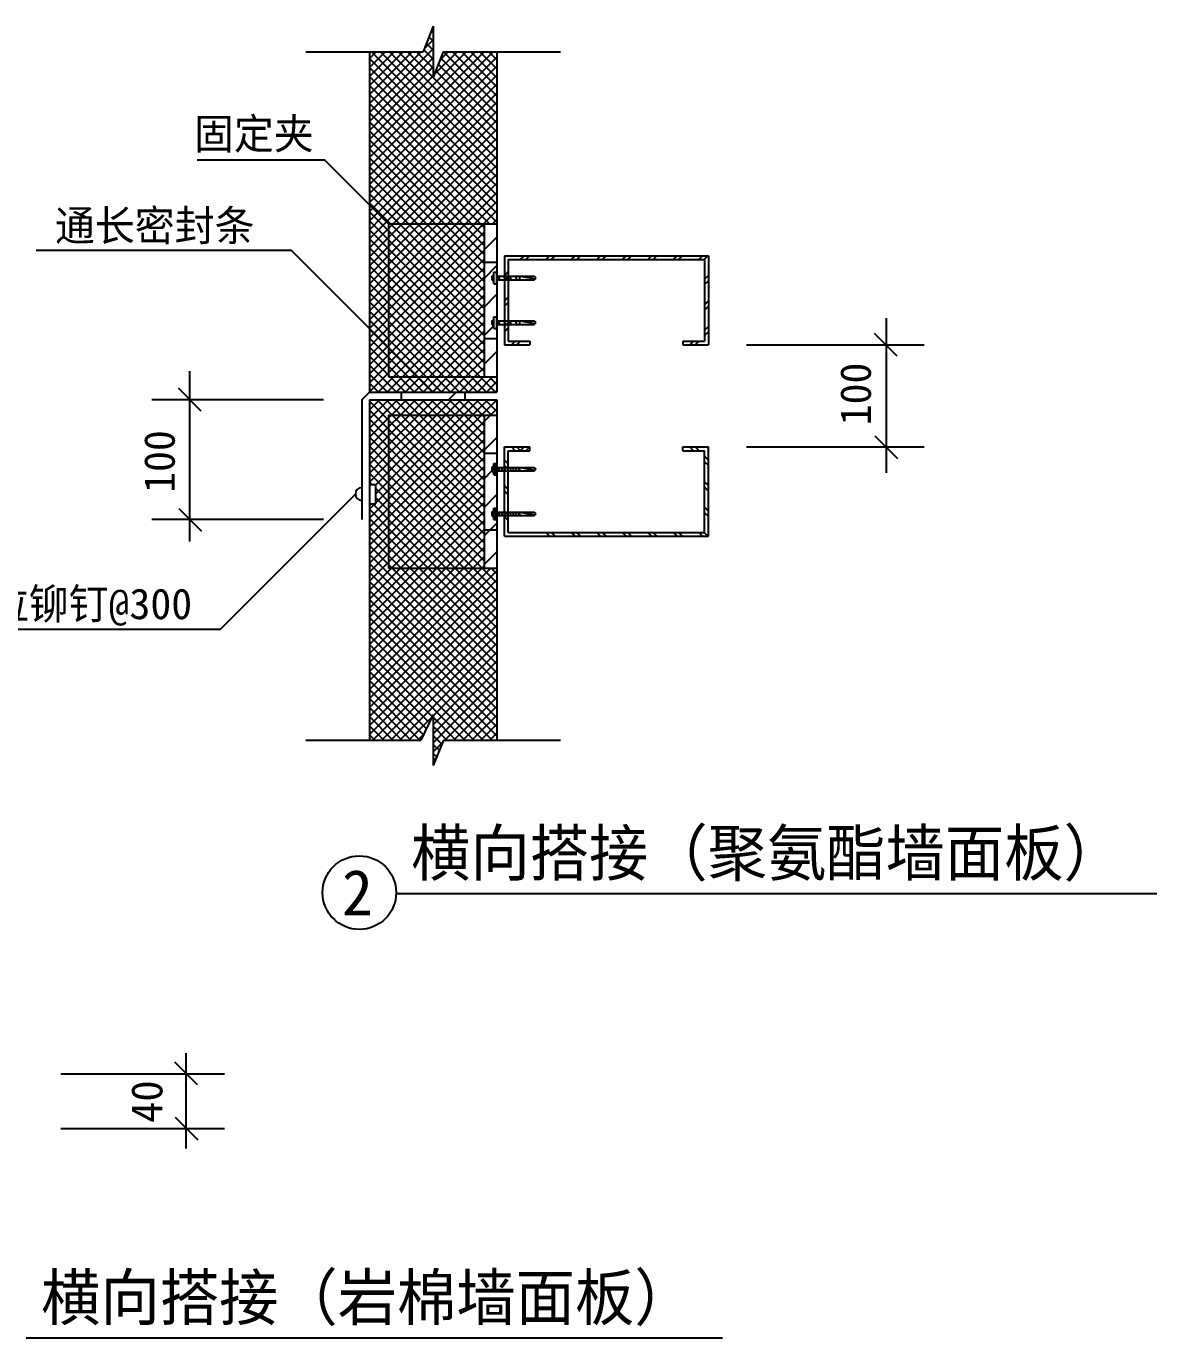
# Model space of a CAD drawing. Header units: metres. Extents: x -3135 to 18800, y -291 to 28077.
# Drawn here: x 9841 to 18711, y 17022 to 27310 of the extents above; entities that cross this region are included whole.
import ezdxf

# ---------------------------------------------------------------- set-up
doc = ezdxf.new("R2010")
doc.units = ezdxf.units.M
for name, color, linetype in [('1', 2, 'Continuous'), ('2', 3, 'Continuous'), ('3', 4, 'Continuous'), ('4', 5, 'Continuous'), ('5', 6, 'Continuous')]:
    doc.layers.add(name, color=color, linetype=linetype)
pattern_1 = [(45, (0, 0), (-112.2532, 112.2532), [])]

# ---------------------------------------------------------------- blocks, each defined once
blk = doc.blocks.new('_ArchTick')
at = {"color": 6, "linetype": 'ByBlock'}
blk.add_lwpolyline([(-0.49, -0.49), (0.5, 0.5)], dxfattribs=at)

msp = doc.modelspace()

# ---------------------------------------------------------------- hatches: boundary and pattern name
at = {"layer": '5'}
h = msp.add_hatch(dxfattribs=at)
h.set_pattern_fill('_U', scale=50)
h.set_pattern_definition(pattern_1)
h.paths.add_polyline_path([(13533.13, 25759.97), (13433.13, 25759.97), (13433.13, 25459.97), (13533.13, 25459.97)])
h.paths.add_polyline_path([(13533.13, 25289.97), (13510.63, 25289.97), (13510.63, 25316.97), (13497.13, 25316.97), (13497.13, 25352.97), (13510.63, 25352.97), (13510.63, 25379.97), (13533.13, 25379.97), (13533.13, 25459.97), (13433.13, 25459.97), (13433.13, 24859.97), (13533.13, 24859.97), (13533.13, 24939.97), (13510.63, 24939.97), (13510.63, 24966.97), (13497.13, 24966.97), (13497.13, 25002.97), (13510.63, 25002.97), (13510.63, 25029.97), (13533.13, 25029.97)])
h.paths.add_polyline_path([(13533.13, 24859.97), (13433.13, 24859.97), (13433.13, 24559.97), (13533.13, 24559.97)])
h = msp.add_hatch(dxfattribs=at)
h.set_pattern_fill('_U', scale=100)
h.set_pattern_definition([(45, (0, 0), (-224.5064, 224.5064), [])])
h.paths.add_polyline_path([(13283.13, 24379.97), (13283.13, 24439.97), (12783.13, 24439.97), (12783.13, 24379.97)])
h = msp.add_hatch(dxfattribs=at)
h.set_pattern_fill('_U', scale=50)
h.set_pattern_definition(pattern_1)
h.paths.add_polyline_path([(13533.13, 24259.97), (13433.13, 24259.97), (13433.13, 23959.97), (13533.13, 23959.97)])
h.paths.add_polyline_path([(13533.13, 23789.97), (13510.63, 23789.97), (13510.63, 23816.97), (13497.13, 23816.97), (13497.13, 23852.97), (13510.63, 23852.97), (13510.63, 23879.97), (13533.13, 23879.97), (13533.13, 23959.97), (13433.13, 23959.97), (13433.13, 23359.97), (13533.13, 23359.97), (13533.13, 23439.97), (13510.63, 23439.97), (13510.63, 23466.97), (13497.13, 23466.97), (13497.13, 23502.97), (13510.63, 23502.97), (13510.63, 23529.97), (13533.13, 23529.97)])
h.paths.add_polyline_path([(13533.13, 23359.97), (13433.13, 23359.97), (13433.13, 23059.97), (13533.13, 23059.97)])

# ---------------------------------------------------------------- linework, layer by layer
for p, q in [((12683.13, 25759.97), (13533.13, 25759.97)), ((12683.13, 25759.97), (12683.13, 24559.97)), ((13433.13, 25759.97), (13433.13, 24559.97)), ((13433.13, 25459.97), (13533.13, 25459.97)), ((13433.13, 24859.97), (13533.13, 24859.97)), ((12683.13, 24559.97), (13533.13, 24559.97)), ((12683.13, 24259.97), (12683.13, 23059.97)), ((12683.13, 24259.97), (13533.13, 24259.97)), ((13433.13, 24259.97), (13433.13, 23059.97)), ((13433.13, 23959.97), (13533.13, 23959.97)), ((13433.13, 23359.97), (13533.13, 23359.97)), ((12683.13, 23059.97), (13533.13, 23059.97)), ((12743.43, 20508.42), (18710.91, 20508.42)), ((9840.94, 17022.35), (15304.66, 17022.35))]:
    msp.add_line(p, q)
at = {"layer": '1'}
for p, q in [((12533.13, 27109.97), (12533.13, 24439.97)), ((13533.13, 27109.97), (13533.13, 24439.97)), ((12473.13, 24379.97), (12533.13, 24439.97)), ((12473.13, 24379.97), (12473.13, 23439.97)), ((12533.13, 24379.97), (12533.13, 21709.97)), ((13533.13, 24379.97), (13533.13, 21709.97))]:
    msp.add_line(p, q, dxfattribs=at)
msp.add_circle((12454.27, 20513.97), 288.52, dxfattribs=at)
at = {"layer": '2'}
for p, q in [((13033.16, 27309.97), (12954.87, 27109.97)), ((13033.16, 27309.97), (13033.16, 26909.97)), ((12033.13, 27109.97), (12954.87, 27109.97)), ((13113.2, 27109.97), (13033.16, 26909.97)), ((13113.2, 27109.97), (14033.13, 27109.97)), ((13113.2, 27109.97), (14033.13, 27109.97)), ((12183.13, 26259.97), (11183.13, 26259.97)), ((12683.13, 25759.97), (12183.13, 26259.97)), ((9919.15, 25553.96), (11919.15, 25553.96)), ((13033.13, 24439.97), (11919.15, 25553.96)), ((12533.13, 24439.97), (13533.13, 24439.97)), ((12783.13, 24439.97), (12783.13, 24379.97)), ((13283.13, 24439.97), (13283.13, 24379.97)), ((12533.13, 24379.97), (13533.13, 24379.97)), ((13510.63, 23789.97), (13510.63, 23879.97)), ((13510.63, 23879.97), (13533.13, 23879.97)), ((13519.63, 23789.97), (13519.63, 23879.97)), ((13533.13, 23789.97), (13533.13, 23879.97)), ((13497.13, 23816.97), (13497.13, 23852.97)), ((13497.13, 23852.97), (13510.63, 23852.97)), ((13497.13, 23848.47), (13510.63, 23848.47)), ((13497.13, 23821.47), (13510.63, 23821.47)), ((13497.13, 23816.97), (13510.63, 23816.97)), ((13510.63, 23789.97), (13533.13, 23789.97)), ((13533.13, 23848.47), (13825.63, 23848.47)), ((13533.13, 23821.47), (13825.63, 23821.47)), ((13712.8, 23848.47), (13833.13, 23828.22)), ((13712.8, 23821.47), (13712.8, 23848.47)), ((13840.63, 23834.97), (13825.63, 23848.47)), ((13825.63, 23821.47), (13840.63, 23834.97)), ((12533.13, 23714.97), (12583.13, 23714.97)), ((12583.13, 23564.97), (12583.13, 23714.97)), ((11363.83, 22580.67), (12423.13, 23639.97)), ((12533.13, 23564.97), (12583.13, 23564.97)), ((13497.13, 23502.97), (13510.63, 23502.97)), ((13497.13, 23466.97), (13497.13, 23502.97)), ((13497.13, 23498.47), (13510.63, 23498.47)), ((13497.13, 23471.47), (13510.63, 23471.47)), ((13497.13, 23466.97), (13510.63, 23466.97)), ((13510.63, 23529.97), (13533.13, 23529.97)), ((13510.63, 23439.97), (13510.63, 23529.97)), ((13519.63, 23439.97), (13519.63, 23529.97)), ((13533.13, 23439.97), (13533.13, 23529.97)), ((13533.13, 23498.47), (13825.63, 23498.47)), ((13533.13, 23471.47), (13825.63, 23471.47)), ((13712.8, 23498.47), (13833.13, 23478.22)), ((13712.8, 23471.47), (13712.8, 23498.47)), ((13840.63, 23484.97), (13825.63, 23498.47)), ((13825.63, 23471.47), (13840.63, 23484.97)), ((13510.63, 23439.97), (13533.13, 23439.97)), ((8863.83, 22580.67), (11363.83, 22580.67)), ((13033.16, 21909.97), (12937.04, 21709.97)), ((13033.16, 21909.97), (13033.16, 21509.97)), ((12033.13, 21709.97), (12937.04, 21709.97)), ((13115.51, 21709.97), (13033.16, 21509.97)), ((13115.51, 21709.97), (14033.13, 21709.97)), ((13115.51, 21709.97), (14033.13, 21709.97))]:
    msp.add_line(p, q, dxfattribs=at)
msp.add_arc((12473.13, 23639.97), 50, 90, 270, dxfattribs=at)
at = {"layer": '3'}
for p, q in [((16586.74, 25019.08), (16586.74, 23806.88)), ((15493.13, 24809.97), (16886.74, 24809.97)), ((11124.98, 23267.6), (11124.98, 24603.15)), ((12173.13, 24379.97), (10824.98, 24379.97)), ((15493.13, 24009.97), (16886.74, 24009.97)), ((12173.13, 23439.97), (10824.98, 23439.97)), ((11096.8, 19093.65), (11096.8, 19255.06)), ((10110.9, 19093.65), (11396.8, 19093.65)), ((11096.8, 18507.62), (11096.8, 19093.65)), ((10110.9, 18663.65), (11396.8, 18663.65))]:
    msp.add_line(p, q, dxfattribs=at)
at = {"layer": '5'}
for p, q in [((13010.53, 27252.17), (13033.16, 27274.8)), ((13033.16, 27263.21), (13020, 27276.36)), ((12965.04, 27135.97), (13033.16, 27204.09)), ((13033.16, 27121.79), (12980.21, 27174.73)), ((13033.16, 27192.5), (13000.11, 27225.55)), ((12533.13, 26633.35), (13033.16, 27133.38)), ((12533.13, 27057.62), (12585.49, 27109.97)), ((12533.13, 26986.91), (12656.2, 27109.97)), ((12533.13, 26916.19), (12726.91, 27109.97)), ((12533.13, 26845.48), (12797.62, 27109.97)), ((12533.13, 26774.77), (12868.33, 27109.97)), ((12533.13, 26704.06), (12939.04, 27109.97)), ((12533.13, 26350.51), (13292.6, 27109.97)), ((12533.13, 26279.8), (13363.31, 27109.97)), ((12533.13, 26209.09), (13434.02, 27109.97)), ((12533.13, 26138.38), (13504.73, 27109.97)), ((12533.13, 26067.67), (13533.13, 27067.67)), ((12533.13, 26562.64), (13033.16, 27062.67)), ((13533.13, 26126.84), (12550, 27109.97)), ((13533.13, 26197.55), (12620.71, 27109.97)), ((13533.13, 26268.26), (12691.42, 27109.97)), ((13533.13, 26338.97), (12762.13, 27109.97)), ((13533.13, 26409.68), (12832.84, 27109.97)), ((13033.16, 26980.37), (12903.55, 27109.97)), ((13033.16, 27051.08), (12960.32, 27123.91)), ((13041.96, 26930.05), (13221.89, 27109.97)), ((13088.87, 27047.66), (13151.18, 27109.97)), ((13533.13, 26621.81), (13094.66, 27060.28)), ((13533.13, 26692.52), (13115.68, 27109.97)), ((13533.13, 26763.23), (13186.39, 27109.97)), ((13533.13, 26833.94), (13257.1, 27109.97)), ((13533.13, 26904.65), (13327.81, 27109.97)), ((13533.13, 26975.36), (13398.52, 27109.97)), ((13533.13, 27046.08), (13469.24, 27109.97)), ((13533.13, 26056.13), (12533.13, 27056.13)), ((12533.13, 25996.96), (13533.13, 26996.96)), ((12533.13, 26491.93), (13033.16, 26991.96)), ((13533.13, 25985.42), (12533.13, 26985.42)), ((13533.13, 26480.39), (13053.93, 26959.6)), ((13533.13, 26551.1), (13074.73, 27009.51)), ((12533.13, 25926.25), (13533.13, 26926.25)), ((12533.13, 26421.22), (13033.16, 26921.24)), ((13533.13, 25914.7), (12533.13, 26914.7)), ((12560.35, 25882.75), (13533.13, 26855.53)), ((13533.13, 25843.99), (12533.13, 26843.99)), ((13533.13, 25773.28), (12533.13, 26773.28)), ((12595.71, 25847.4), (13533.13, 26784.82)), ((13475.73, 25759.97), (12533.13, 26702.57)), ((12631.06, 25812.04), (13533.13, 26714.11)), ((13405.02, 25759.97), (12533.13, 26631.86)), ((13334.31, 25759.97), (12533.13, 26561.15)), ((12666.42, 25776.69), (13533.13, 26643.4)), ((12720.42, 25759.97), (13533.13, 26572.69)), ((13263.6, 25759.97), (12533.13, 26490.44)), ((12791.13, 25759.97), (13533.13, 26501.98)), ((13192.89, 25759.97), (12533.13, 26419.73)), ((13122.18, 25759.97), (12533.13, 26349.02)), ((12861.84, 25759.97), (13533.13, 26431.27)), ((12932.55, 25759.97), (13533.13, 26360.56)), ((13051.47, 25759.97), (12533.13, 26278.31)), ((13003.26, 25759.97), (13533.13, 26289.85)), ((12980.76, 25759.97), (12533.13, 26207.6)), ((12910.05, 25759.97), (12533.13, 26136.89)), ((13073.97, 25759.97), (13533.13, 26219.14)), ((13144.68, 25759.97), (13533.13, 26148.43)), ((12839.34, 25759.97), (12533.13, 26066.18)), ((13215.39, 25759.97), (13533.13, 26077.72)), ((12768.63, 25759.97), (12533.13, 25995.47)), ((13286.1, 25759.97), (13533.13, 26007.01)), ((13356.81, 25759.97), (13533.13, 25936.3)), ((12697.91, 25759.97), (12533.13, 25924.75)), ((12533.13, 25855.53), (12560.35, 25882.75)), ((12683.13, 25704.04), (12533.13, 25854.04)), ((12533.13, 25784.82), (12595.71, 25847.4)), ((13427.52, 25759.97), (13533.13, 25865.58)), ((12533.13, 25714.11), (12631.06, 25812.04)), ((12683.13, 25633.33), (12533.13, 25783.33)), ((12533.13, 25643.4), (12666.42, 25776.69)), ((12533.13, 25572.69), (12683.13, 25722.69)), ((12683.13, 25722.69), (12720.42, 25759.97)), ((12683.13, 25651.98), (12791.13, 25759.97)), ((12683.13, 25581.27), (12861.84, 25759.97)), ((12683.13, 25510.56), (12932.55, 25759.97)), ((12683.13, 25439.85), (13003.26, 25759.97)), ((12683.13, 25369.14), (13073.97, 25759.97)), ((12683.13, 25298.43), (13144.68, 25759.97)), ((12683.13, 25227.72), (13215.39, 25759.97)), ((12683.13, 25157.01), (13286.1, 25759.97)), ((12683.13, 25086.3), (13356.81, 25759.97)), ((12683.13, 25015.58), (13427.52, 25759.97)), ((13433.13, 25024.75), (12697.91, 25759.97)), ((13433.13, 25095.47), (12768.63, 25759.97)), ((13433.13, 25166.18), (12839.34, 25759.97)), ((13433.13, 25236.89), (12910.05, 25759.97)), ((13433.13, 25307.6), (12980.76, 25759.97)), ((13433.13, 25378.31), (13051.47, 25759.97)), ((13433.13, 25449.02), (13122.18, 25759.97)), ((13433.13, 25519.73), (13192.89, 25759.97)), ((13433.13, 25590.44), (13263.6, 25759.97)), ((13433.13, 25661.15), (13334.31, 25759.97)), ((13433.13, 25731.86), (13405.02, 25759.97)), ((13498.23, 25759.97), (13533.13, 25794.87)), ((12683.13, 25562.62), (12533.13, 25712.62)), ((12533.13, 25501.98), (12683.13, 25651.98)), ((12683.13, 25491.91), (12533.13, 25641.91)), ((13433.13, 24954.04), (12683.13, 25704.04)), ((12683.13, 24944.87), (13433.13, 25694.87)), ((13433.13, 24883.33), (12683.13, 25633.33)), ((12683.13, 24874.16), (13433.13, 25624.16)), ((12533.13, 25431.27), (12683.13, 25581.27)), ((12683.13, 25421.2), (12533.13, 25571.2)), ((13433.13, 24812.62), (12683.13, 25562.62)), ((12683.13, 24803.45), (13433.13, 25553.45)), ((12533.13, 25360.56), (12683.13, 25510.56)), ((12683.13, 25350.49), (12533.13, 25500.49)), ((12533.13, 25289.85), (12683.13, 25439.85)), ((12683.13, 25279.78), (12533.13, 25429.78)), ((13433.13, 24741.91), (12683.13, 25491.91)), ((13433.13, 24671.2), (12683.13, 25421.2)), ((12711.75, 24761.36), (13433.13, 25482.74)), ((12747.1, 24726), (13433.13, 25412.03)), ((13593.13, 25509.97), (15193.13, 25509.97)), ((13593.13, 25509.97), (13593.13, 24809.97)), ((13623.13, 25479.97), (15163.13, 25479.97)), ((13623.13, 25479.97), (13623.13, 24839.97)), ((13747.2, 25509.97), (13717.2, 25479.97)), ((13789.62, 25509.97), (13759.62, 25479.97)), ((13947.2, 25509.97), (13917.2, 25479.97)), ((13989.62, 25509.97), (13959.62, 25479.97)), ((14147.2, 25509.97), (14117.2, 25479.97)), ((14189.62, 25509.97), (14159.62, 25479.97)), ((14347.2, 25509.97), (14317.2, 25479.97)), ((14389.62, 25509.97), (14359.62, 25479.97)), ((14547.2, 25509.97), (14517.2, 25479.97)), ((14589.62, 25509.97), (14559.62, 25479.97)), ((14747.2, 25509.97), (14717.2, 25479.97)), ((14789.62, 25509.97), (14759.62, 25479.97)), ((14947.2, 25509.97), (14917.2, 25479.97)), ((14989.62, 25509.97), (14959.62, 25479.97)), ((15147.2, 25509.97), (15117.2, 25479.97)), ((15189.62, 25509.97), (15159.62, 25479.97)), ((15163.13, 25479.97), (15163.13, 24839.97)), ((15193.13, 25509.97), (15193.13, 24809.97)), ((12533.13, 25219.14), (12683.13, 25369.14)), ((12683.13, 25209.07), (12533.13, 25359.07)), ((13433.13, 24600.49), (12683.13, 25350.49)), ((12782.46, 24690.65), (13433.13, 25341.32)), ((13497.13, 25316.97), (13497.13, 25352.97)), ((13497.13, 25352.97), (13510.63, 25352.97)), ((13497.13, 25316.97), (13510.63, 25316.97)), ((13510.63, 25289.97), (13510.63, 25379.97)), ((13510.63, 25379.97), (13533.13, 25379.97)), ((13533.13, 25289.97), (13533.13, 25379.97)), ((13533.13, 25348.47), (13825.63, 25348.47)), ((13533.13, 25321.47), (13825.63, 25321.47)), ((13555.63, 25321.47), (13546.63, 25348.47)), ((13600.63, 25321.47), (13591.63, 25348.47)), ((13623.13, 25385.91), (13593.13, 25355.91)), ((13623.13, 25343.49), (13593.13, 25313.49)), ((13645.63, 25321.47), (13636.63, 25348.47)), ((13690.63, 25321.47), (13681.63, 25348.47)), ((13712.8, 25348.47), (13833.13, 25328.22)), ((13712.8, 25321.47), (13712.8, 25348.47)), ((13840.63, 25334.97), (13825.63, 25348.47)), ((13825.63, 25321.47), (13840.63, 25334.97)), ((15193.13, 25355.91), (15163.13, 25325.91)), ((15193.13, 25313.49), (15163.13, 25283.49)), ((12533.13, 25148.43), (12683.13, 25298.43)), ((12683.13, 25138.36), (12533.13, 25288.36)), ((12533.13, 25077.72), (12683.13, 25227.72)), ((12683.13, 25067.65), (12533.13, 25217.65)), ((13402.94, 24559.97), (12683.13, 25279.78)), ((13332.23, 24559.97), (12683.13, 25209.07)), ((12817.82, 24655.29), (13433.13, 25270.61)), ((13510.63, 25289.97), (13533.13, 25289.97)), ((12533.13, 25007.01), (12683.13, 25157.01)), ((12683.13, 24996.94), (12533.13, 25146.94)), ((13261.52, 24559.97), (12683.13, 25138.36)), ((12853.17, 24619.94), (13433.13, 25199.9)), ((12888.53, 24584.58), (13433.13, 25129.19)), ((13623.13, 25185.91), (13593.13, 25155.91)), ((13623.13, 25143.49), (13593.13, 25113.49)), ((15193.13, 25155.91), (15163.13, 25125.91)), ((15193.13, 25113.49), (15163.13, 25083.49)), ((12683.13, 24926.23), (12533.13, 25076.23)), ((12683.13, 24855.52), (12533.13, 25005.52)), ((12534.97, 24938.13), (12683.13, 25086.3)), ((12570.33, 24902.78), (12683.13, 25015.58)), ((13190.81, 24559.97), (12683.13, 25067.65)), ((12934.63, 24559.97), (13433.13, 25058.48)), ((13497.13, 25002.97), (13510.63, 25002.97)), ((13497.13, 24966.97), (13497.13, 25002.97)), ((13510.63, 25029.97), (13533.13, 25029.97)), ((13510.63, 24939.97), (13510.63, 25029.97)), ((13533.13, 24939.97), (13533.13, 25029.97)), ((12533.13, 24936.3), (12534.97, 24938.13)), ((12683.13, 24784.81), (12533.13, 24934.81)), ((12533.13, 24865.58), (12570.33, 24902.78)), ((12605.68, 24867.42), (12683.13, 24944.87)), ((13120.1, 24559.97), (12683.13, 24996.94)), ((13049.39, 24559.97), (12683.13, 24926.23)), ((13005.34, 24559.97), (13433.13, 24987.77)), ((13076.05, 24559.97), (13433.13, 24917.06)), ((13497.13, 24966.97), (13510.63, 24966.97)), ((13510.63, 24939.97), (13533.13, 24939.97)), ((13533.13, 24998.47), (13825.63, 24998.47)), ((13533.13, 24971.47), (13825.63, 24971.47)), ((13555.63, 24971.47), (13546.63, 24998.47)), ((13600.63, 24971.47), (13591.63, 24998.47)), ((13623.13, 24985.91), (13593.13, 24955.91)), ((13623.13, 24943.49), (13593.13, 24913.49)), ((13645.63, 24971.47), (13636.63, 24998.47)), ((13690.63, 24971.47), (13681.63, 24998.47)), ((13712.8, 24998.47), (13833.13, 24978.22)), ((13712.8, 24971.47), (13712.8, 24998.47)), ((13840.63, 24984.97), (13825.63, 24998.47)), ((13825.63, 24971.47), (13840.63, 24984.97)), ((15193.13, 24955.91), (15163.13, 24925.91)), ((15193.13, 24913.49), (15163.13, 24883.49)), ((12533.13, 24794.87), (12605.68, 24867.42)), ((12683.13, 24714.09), (12533.13, 24864.09)), ((12533.13, 24724.16), (12641.04, 24832.07)), ((12533.13, 24653.45), (12676.39, 24796.71)), ((12683.13, 24643.38), (12533.13, 24793.38)), ((12641.04, 24832.07), (12683.13, 24874.16)), ((12676.39, 24796.71), (12683.13, 24803.45)), ((12978.68, 24559.97), (12683.13, 24855.52)), ((13146.76, 24559.97), (13433.13, 24846.35)), ((13593.13, 24809.97), (13793.13, 24809.97)), ((13623.13, 24839.97), (13793.13, 24839.97)), ((13677.2, 24839.97), (13647.2, 24809.97)), ((13719.62, 24839.97), (13689.62, 24809.97)), ((13793.13, 24839.97), (13793.13, 24809.97)), ((14993.13, 24839.97), (15163.13, 24839.97)), ((14993.13, 24839.97), (14993.13, 24809.97)), ((14993.13, 24809.97), (15193.13, 24809.97)), ((15077.2, 24839.97), (15047.2, 24809.97)), ((15119.62, 24839.97), (15089.62, 24809.97)), ((12533.13, 24582.74), (12683.13, 24732.74)), ((12683.13, 24572.67), (12533.13, 24722.67)), ((12907.97, 24559.97), (12683.13, 24784.81)), ((12683.13, 24732.74), (12711.75, 24761.36)), ((12683.13, 24662.03), (12747.1, 24726)), ((12837.25, 24559.97), (12683.13, 24714.09)), ((12683.13, 24591.32), (12782.46, 24690.65)), ((13217.47, 24559.97), (13433.13, 24775.64)), ((13288.18, 24559.97), (13433.13, 24704.92)), ((12533.13, 24512.03), (12683.13, 24662.03)), ((12745.12, 24439.97), (12533.13, 24651.96)), ((12533.13, 24441.32), (12683.13, 24591.32)), ((12766.54, 24559.97), (12683.13, 24643.38)), ((12722.5, 24559.97), (12817.82, 24655.29)), ((12793.21, 24559.97), (12853.17, 24619.94)), ((13358.89, 24559.97), (13433.13, 24634.21)), ((12674.41, 24439.97), (12533.13, 24581.25)), ((12603.7, 24439.97), (12533.13, 24510.54)), ((12602.5, 24439.97), (12722.5, 24559.97)), ((12673.21, 24439.97), (12793.21, 24559.97)), ((12695.83, 24559.97), (12683.13, 24572.67)), ((12815.83, 24439.97), (12695.83, 24559.97)), ((12743.92, 24439.97), (12863.92, 24559.97)), ((12886.54, 24439.97), (12766.54, 24559.97)), ((12814.63, 24439.97), (12923.88, 24549.23)), ((12957.25, 24439.97), (12837.25, 24559.97)), ((12863.92, 24559.97), (12888.53, 24584.58)), ((12885.34, 24439.97), (12959.24, 24513.87)), ((13027.97, 24439.97), (12907.97, 24559.97)), ((12923.88, 24549.23), (12934.63, 24559.97)), ((12959.24, 24513.87), (13005.34, 24559.97)), ((13098.68, 24439.97), (12978.68, 24559.97)), ((12994.59, 24478.52), (13076.05, 24559.97)), ((13029.95, 24443.16), (13146.76, 24559.97)), ((13169.39, 24439.97), (13049.39, 24559.97)), ((13097.47, 24439.97), (13217.47, 24559.97)), ((13240.1, 24439.97), (13120.1, 24559.97)), ((13168.18, 24439.97), (13288.18, 24559.97)), ((13310.81, 24439.97), (13190.81, 24559.97)), ((13238.89, 24439.97), (13358.89, 24559.97)), ((13381.52, 24439.97), (13261.52, 24559.97)), ((13309.6, 24439.97), (13429.6, 24559.97)), ((13452.23, 24439.97), (13332.23, 24559.97)), ((13380.31, 24439.97), (13500.31, 24559.97)), ((13522.94, 24439.97), (13402.94, 24559.97)), ((13429.6, 24559.97), (13433.13, 24563.5)), ((13451.03, 24439.97), (13533.13, 24522.08)), ((13533.13, 24500.49), (13473.65, 24559.97)), ((12956.05, 24439.97), (12994.59, 24478.52)), ((13026.76, 24439.97), (13029.95, 24443.16)), ((13521.74, 24439.97), (13533.13, 24451.37)), ((12533.13, 24370.61), (12542.5, 24379.97)), ((12533.13, 24299.9), (12613.21, 24379.97)), ((12533.13, 24229.19), (12683.92, 24379.97)), ((12533.13, 24158.48), (12754.63, 24379.97)), ((12683.13, 24219.12), (12533.13, 24369.12)), ((12683.13, 24148.41), (12533.13, 24298.41)), ((12712.99, 24259.97), (12592.99, 24379.97)), ((12783.7, 24259.97), (12663.7, 24379.97)), ((12705.34, 24259.97), (12825.34, 24379.97)), ((12854.41, 24259.97), (12734.41, 24379.97)), ((12776.05, 24259.97), (12896.05, 24379.97)), ((12925.12, 24259.97), (12805.12, 24379.97)), ((12846.76, 24259.97), (12966.76, 24379.97)), ((12995.83, 24259.97), (12875.83, 24379.97)), ((12917.47, 24259.97), (13037.47, 24379.97)), ((13066.54, 24259.97), (12946.54, 24379.97)), ((12988.18, 24259.97), (13108.18, 24379.97)), ((13137.25, 24259.97), (13017.25, 24379.97)), ((13058.89, 24259.97), (13178.89, 24379.97)), ((13207.97, 24259.97), (13087.97, 24379.97)), ((13129.6, 24259.97), (13249.6, 24379.97)), ((13278.68, 24259.97), (13158.68, 24379.97)), ((13200.31, 24259.97), (13320.31, 24379.97)), ((13349.39, 24259.97), (13229.39, 24379.97)), ((13271.03, 24259.97), (13391.03, 24379.97)), ((13420.1, 24259.97), (13300.1, 24379.97)), ((13341.74, 24259.97), (13461.74, 24379.97)), ((13490.81, 24259.97), (13370.81, 24379.97)), ((13412.45, 24259.97), (13532.45, 24379.97)), ((13533.13, 24288.36), (13441.52, 24379.97)), ((13483.16, 24259.97), (13533.13, 24309.95)), ((13533.13, 24359.07), (13512.23, 24379.97)), ((12533.13, 24087.77), (12683.13, 24237.77)), ((12683.13, 24077.7), (12533.13, 24227.7)), ((12683.13, 24237.77), (12705.34, 24259.97)), ((12683.13, 24167.06), (12776.05, 24259.97)), ((12683.13, 24096.35), (12846.76, 24259.97)), ((12683.13, 24025.64), (12917.47, 24259.97)), ((12683.13, 23954.92), (12988.18, 24259.97)), ((12683.13, 23884.21), (13058.89, 24259.97)), ((12683.13, 23813.5), (13129.6, 24259.97)), ((12683.13, 23742.79), (13200.31, 24259.97)), ((12683.13, 23672.08), (13271.03, 24259.97)), ((12683.13, 23601.37), (13341.74, 24259.97)), ((12683.13, 23530.66), (13412.45, 24259.97)), ((13433.13, 23469.12), (12683.13, 24219.12)), ((12683.13, 23459.95), (13433.13, 24209.95)), ((13433.13, 23539.83), (12712.99, 24259.97)), ((13433.13, 23610.54), (12783.7, 24259.97)), ((13433.13, 23681.25), (12854.41, 24259.97)), ((13433.13, 23751.96), (12925.12, 24259.97)), ((13433.13, 23822.67), (12995.83, 24259.97)), ((13433.13, 23893.38), (13066.54, 24259.97)), ((13433.13, 23964.09), (13137.25, 24259.97)), ((13433.13, 24034.81), (13207.97, 24259.97)), ((13433.13, 24105.52), (13278.68, 24259.97)), ((13433.13, 24176.23), (13349.39, 24259.97)), ((13433.13, 24246.94), (13420.1, 24259.97)), ((12533.13, 24017.06), (12683.13, 24167.06)), ((12683.13, 24006.99), (12533.13, 24156.99)), ((12533.13, 23946.35), (12683.13, 24096.35)), ((12683.13, 23936.28), (12533.13, 24086.28)), ((13433.13, 23398.41), (12683.13, 24148.41)), ((12683.13, 23389.24), (13433.13, 24139.24)), ((13433.13, 23327.7), (12683.13, 24077.7)), ((12533.13, 23875.64), (12683.13, 24025.64)), ((12683.13, 23865.57), (12533.13, 24015.57)), ((12683.13, 23318.53), (13433.13, 24068.53)), ((13433.13, 23256.99), (12683.13, 24006.99)), ((12683.13, 23247.82), (13433.13, 23997.82)), ((13593.13, 23309.97), (13593.13, 24009.97)), ((13593.13, 24009.97), (13793.13, 24009.97)), ((13623.13, 23339.97), (13623.13, 23979.97)), ((13623.13, 23979.97), (13793.13, 23979.97)), ((13677.2, 23979.97), (13647.2, 24009.97)), ((13719.62, 23979.97), (13689.62, 24009.97)), ((13747.2, 24009.97), (13717.2, 23979.97)), ((13789.62, 24009.97), (13759.62, 23979.97)), ((13793.13, 23979.97), (13793.13, 24009.97)), ((14993.13, 24009.97), (15193.13, 24009.97)), ((14993.13, 23979.97), (14993.13, 24009.97)), ((14993.13, 23979.97), (15163.13, 23979.97)), ((15077.2, 23979.97), (15047.2, 24009.97)), ((15119.62, 23979.97), (15089.62, 24009.97)), ((15163.13, 23339.97), (15163.13, 23979.97)), ((15193.13, 23309.97), (15193.13, 24009.97)), ((12533.13, 23804.92), (12683.13, 23954.92)), ((12683.13, 23794.86), (12533.13, 23944.86)), ((12533.13, 23734.21), (12683.13, 23884.21)), ((12683.13, 23724.15), (12533.13, 23874.15)), ((13433.13, 23186.28), (12683.13, 23936.28)), ((12683.13, 23177.11), (13433.13, 23927.11)), ((13623.13, 23876.46), (13593.13, 23906.46)), ((15193.13, 23906.46), (15163.13, 23936.46)), ((15193.13, 23864.04), (15163.13, 23894.04)), ((12683.13, 23653.43), (12533.13, 23803.43)), ((12583.13, 23713.5), (12683.13, 23813.5)), ((13433.13, 23115.57), (12683.13, 23865.57)), ((12683.13, 23106.4), (13433.13, 23856.4)), ((13418.02, 23059.97), (12683.13, 23794.86)), ((12707.42, 23059.97), (13433.13, 23785.69)), ((13555.63, 23821.47), (13546.63, 23848.47)), ((13578.13, 23821.47), (13569.13, 23848.47)), ((13600.63, 23821.47), (13591.63, 23848.47)), ((13623.13, 23834.04), (13593.13, 23864.04)), ((13623.13, 23821.47), (13614.13, 23848.47)), ((13645.63, 23821.47), (13636.63, 23848.47)), ((13668.13, 23821.47), (13659.13, 23848.47)), ((13690.63, 23821.47), (13681.63, 23848.47)), ((13713.13, 23821.47), (13704.13, 23848.47)), ((12550.88, 23714.97), (12533.13, 23732.72)), ((12583.13, 23642.79), (12683.13, 23742.79)), ((12683.13, 23582.72), (12583.13, 23682.72)), ((12583.13, 23572.08), (12683.13, 23672.08)), ((13347.31, 23059.97), (12683.13, 23724.15)), ((12778.13, 23059.97), (13433.13, 23714.98)), ((13623.13, 23676.46), (13593.13, 23706.46)), ((13623.13, 23634.04), (13593.13, 23664.04)), ((15193.13, 23706.46), (15163.13, 23736.46)), ((15193.13, 23664.04), (15163.13, 23694.04)), ((12533.13, 23451.37), (12683.13, 23601.37)), ((12533.13, 23522.08), (12576.03, 23564.97)), ((12683.13, 23441.3), (12559.46, 23564.97)), ((12683.13, 23512.01), (12583.13, 23612.01)), ((13276.59, 23059.97), (12683.13, 23653.43)), ((13205.88, 23059.97), (12683.13, 23582.72)), ((12848.84, 23059.97), (13433.13, 23644.26)), ((12919.55, 23059.97), (13433.13, 23573.55)), ((12533.13, 23380.66), (12683.13, 23530.66)), ((12683.13, 23370.59), (12533.13, 23520.59)), ((12533.13, 23309.95), (12683.13, 23459.95)), ((13135.17, 23059.97), (12683.13, 23512.01)), ((12990.26, 23059.97), (13433.13, 23502.84)), ((13555.63, 23471.47), (13546.63, 23498.47)), ((13578.13, 23471.47), (13569.13, 23498.47)), ((13600.63, 23471.47), (13591.63, 23498.47)), ((13623.13, 23476.46), (13593.13, 23506.46)), ((13623.13, 23434.04), (13593.13, 23464.04)), ((13623.13, 23471.47), (13614.13, 23498.47)), ((13645.63, 23471.47), (13636.63, 23498.47)), ((13668.13, 23471.47), (13659.13, 23498.47)), ((13690.63, 23471.47), (13681.63, 23498.47)), ((13713.13, 23471.47), (13704.13, 23498.47)), ((15193.13, 23506.46), (15163.13, 23536.46)), ((15193.13, 23464.04), (15163.13, 23494.04)), ((12683.13, 23299.88), (12533.13, 23449.88)), ((12533.13, 23239.24), (12683.13, 23389.24)), ((12683.13, 23229.17), (12533.13, 23379.17)), ((13064.46, 23059.97), (12683.13, 23441.3)), ((12993.75, 23059.97), (12683.13, 23370.59)), ((13060.97, 23059.97), (13433.13, 23432.13)), ((13131.69, 23059.97), (13433.13, 23361.42)), ((12533.13, 23168.53), (12683.13, 23318.53)), ((12683.13, 23158.46), (12533.13, 23308.46)), ((12923.04, 23059.97), (12683.13, 23299.88)), ((13202.4, 23059.97), (13433.13, 23290.71)), ((13593.13, 23309.97), (15193.13, 23309.97)), ((13623.13, 23339.97), (15163.13, 23339.97)), ((13947.2, 23309.97), (13917.2, 23339.97)), ((13989.62, 23309.97), (13959.62, 23339.97)), ((14147.2, 23309.97), (14117.2, 23339.97)), ((14189.62, 23309.97), (14159.62, 23339.97)), ((14347.2, 23309.97), (14317.2, 23339.97)), ((14389.62, 23309.97), (14359.62, 23339.97)), ((14547.2, 23309.97), (14517.2, 23339.97)), ((14589.62, 23309.97), (14559.62, 23339.97)), ((14747.2, 23309.97), (14717.2, 23339.97)), ((14789.62, 23309.97), (14759.62, 23339.97)), ((14947.2, 23309.97), (14917.2, 23339.97)), ((14989.62, 23309.97), (14959.62, 23339.97)), ((15147.2, 23309.97), (15117.2, 23339.97)), ((15189.62, 23309.97), (15159.62, 23339.97)), ((12533.13, 23097.82), (12683.13, 23247.82)), ((12683.13, 23087.75), (12533.13, 23237.75)), ((12533.13, 23027.11), (12683.13, 23177.11)), ((13533.13, 22167.04), (12533.13, 23167.04)), ((12852.33, 23059.97), (12683.13, 23229.17)), ((12781.62, 23059.97), (12683.13, 23158.46)), ((13273.11, 23059.97), (13433.13, 23220)), ((13343.82, 23059.97), (13433.13, 23149.29)), ((12533.13, 22956.4), (12683.13, 23106.4)), ((13533.13, 22096.33), (12533.13, 23096.33)), ((12533.13, 22885.69), (12707.42, 23059.97)), ((12533.13, 22814.98), (12778.13, 23059.97)), ((12533.13, 22744.26), (12848.84, 23059.97)), ((12533.13, 22673.55), (12919.55, 23059.97)), ((12533.13, 22602.84), (12990.26, 23059.97)), ((12533.13, 22532.13), (13060.97, 23059.97)), ((12533.13, 22461.42), (13131.69, 23059.97)), ((12533.13, 22390.71), (13202.4, 23059.97)), ((12533.13, 22320), (13273.11, 23059.97)), ((12533.13, 22249.29), (13343.82, 23059.97)), ((12533.13, 22178.58), (13414.53, 23059.97)), ((12533.13, 22107.87), (13485.24, 23059.97)), ((12710.91, 23059.97), (12683.13, 23087.75)), ((13533.13, 22237.75), (12710.91, 23059.97)), ((13533.13, 22308.46), (12781.62, 23059.97)), ((13533.13, 22379.17), (12852.33, 23059.97)), ((13533.13, 22449.88), (12923.04, 23059.97)), ((13533.13, 22520.59), (12993.75, 23059.97)), ((13533.13, 22591.3), (13064.46, 23059.97)), ((13533.13, 22662.01), (13135.17, 23059.97)), ((13533.13, 22732.72), (13205.88, 23059.97)), ((13533.13, 22803.43), (13276.59, 23059.97)), ((13533.13, 22874.15), (13347.31, 23059.97)), ((13414.53, 23059.97), (13433.13, 23078.58)), ((13533.13, 22944.86), (13418.02, 23059.97)), ((13533.13, 23015.57), (13488.73, 23059.97)), ((12533.13, 22037.16), (13533.13, 23037.16)), ((13533.13, 22025.62), (12533.13, 23025.62)), ((12533.13, 21966.45), (13533.13, 22966.45)), ((13533.13, 21954.91), (12533.13, 22954.91)), ((12533.13, 21895.74), (13533.13, 22895.74)), ((13533.13, 21884.2), (12533.13, 22884.2)), ((12533.13, 21825.03), (13533.13, 22825.03)), ((13533.13, 21813.49), (12533.13, 22813.49)), ((12533.13, 21754.32), (13533.13, 22754.32)), ((13533.13, 21742.77), (12533.13, 22742.77)), ((13495.22, 21709.97), (12533.13, 22672.06)), ((12559.5, 21709.97), (13533.13, 22683.6)), ((13424.51, 21709.97), (12533.13, 22601.35)), ((13353.8, 21709.97), (12533.13, 22530.64)), ((12630.21, 21709.97), (13533.13, 22612.89)), ((12700.92, 21709.97), (13533.13, 22542.18)), ((13283.09, 21709.97), (12533.13, 22459.93)), ((12771.64, 21709.97), (13533.13, 22471.47)), ((13025.58, 21896.78), (12533.13, 22389.22)), ((13033.16, 21900.79), (13533.13, 22400.76)), ((13033.16, 21830.08), (13533.13, 22330.05)), ((13002.38, 21849.26), (12533.13, 22318.51)), ((12978.9, 21802.04), (12533.13, 22247.8)), ((13033.16, 21759.37), (13533.13, 22259.34)), ((12955.67, 21754.56), (12533.13, 22177.09)), ((13033.16, 21688.65), (13533.13, 22188.63)), ((12929.54, 21709.97), (12533.13, 22106.38)), ((12858.83, 21709.97), (12533.13, 22035.67)), ((13125.19, 21709.97), (13533.13, 22117.92)), ((13195.9, 21709.97), (13533.13, 22047.21)), ((12788.12, 21709.97), (12533.13, 21964.96)), ((13266.61, 21709.97), (13533.13, 21976.5)), ((12717.41, 21709.97), (12533.13, 21894.25)), ((12646.7, 21709.97), (12533.13, 21823.54)), ((12842.35, 21709.97), (13023.45, 21891.08)), ((13212.38, 21709.97), (13033.16, 21889.2)), ((13141.67, 21709.97), (13033.16, 21818.49)), ((13337.32, 21709.97), (13533.13, 21905.79)), ((13408.03, 21709.97), (13533.13, 21835.08)), ((12575.98, 21709.97), (12533.13, 21752.82)), ((12913.06, 21709.97), (12955.15, 21752.07)), ((13102.52, 21678.42), (13033.16, 21747.77)), ((13478.74, 21709.97), (13533.13, 21764.37)), ((13033.16, 21617.94), (13108.74, 21693.52)), ((13081.89, 21628.33), (13033.16, 21677.06)), ((13061.27, 21578.24), (13033.16, 21606.35)), ((13033.16, 21547.23), (13059.24, 21573.31)), ((13040.65, 21528.16), (13033.16, 21535.64))]:
    msp.add_line(p, q, dxfattribs=at)

# ---------------------------------------------------------------- block references
at = {"layer": '3', "xscale": 180, "yscale": 180, "zscale": 180}
for p, rotation in [((16586.74, 24809.97), 90), ((11124.98, 24379.97), 90), ((16586.74, 24009.97), 270), ((11124.98, 23439.97), 270), ((11096.8, 19093.65), 90), ((11096.8, 18663.65), 270)]:
    msp.add_blockref('_ArchTick', p, dxfattribs=dict(at, rotation=rotation))

# ---------------------------------------------------------------- texts
for s, height, p in [('100', 241, (16467.88, 24179.63)), ('100', 241, (11006.12, 23649.68)), ('40', 245, (10909.19, 18708.17))]:
    msp.add_text(s, height=height, rotation=90).set_placement(p)
at = {"layer": '4'}
for s, height, p in [('固定夹', 241, (11156.74, 26346.26)), ('通长密封条', 241, (10065.53, 25625.74)), ('   5拉铆钉@300', 241, (8891.04, 22659.16)), ('横向搭接（聚氨酯墙面板）', 358, (12860.14, 20646.46)), ('2', 358, (12316.88, 20334.97)), ('横向搭接（岩棉墙面板）', 358, (9957.64, 17160.39))]:
    msp.add_text(s, height=height, dxfattribs=at).set_placement(p)

doc.saveas('drawing.dxf')
